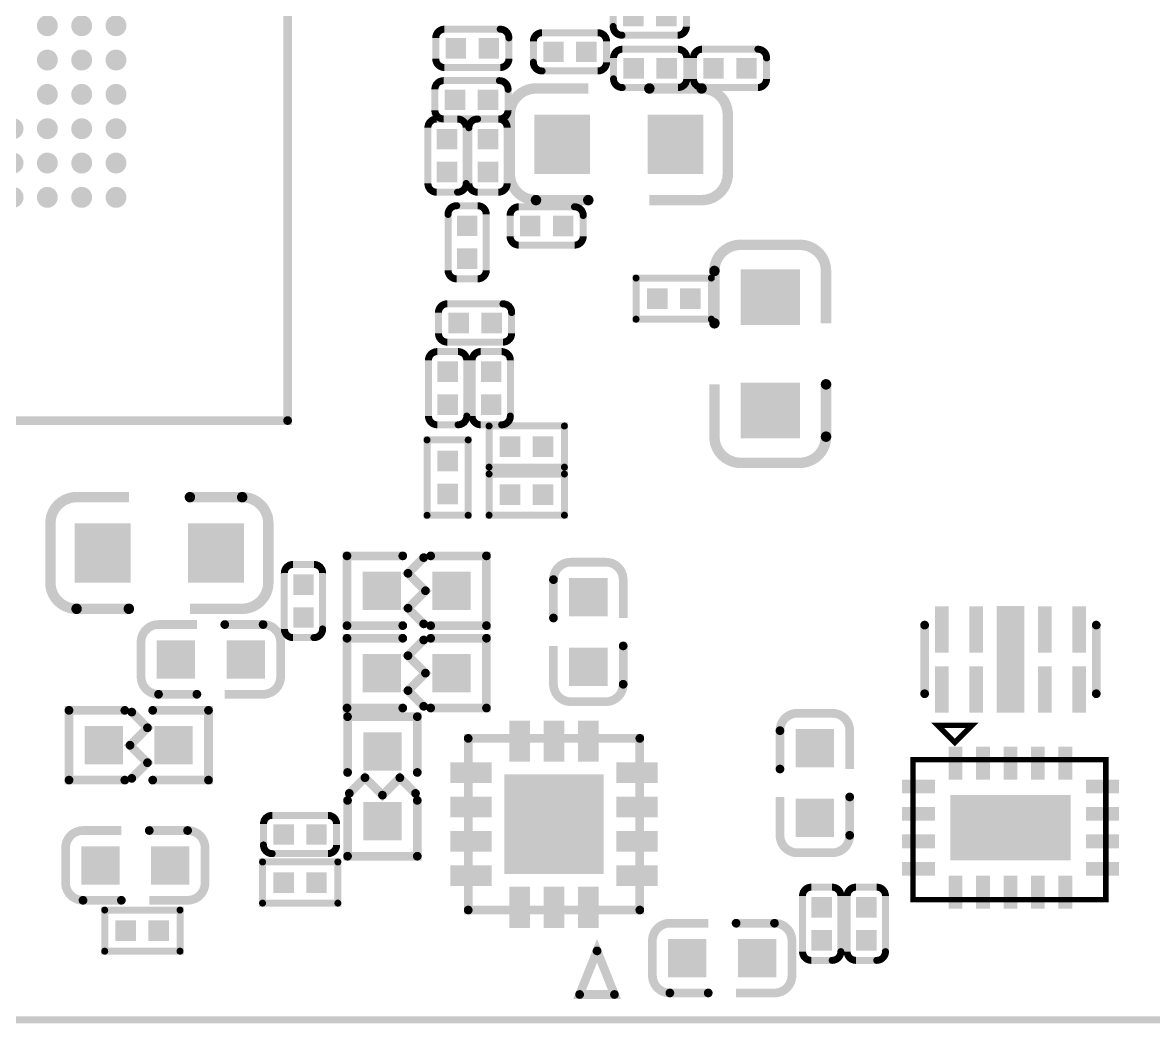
# Model space of a CAD drawing. Extents: x -0.1 to 65.1, y -0.1 to 30.1.
# Drawn here: x 16.31 to 32.78, y -0.05 to 14.52 of the extents above; entities that cross this region are included whole.
import ezdxf

# ---------------------------------------------------------------- set-up
doc = ezdxf.new("R2010")
doc.units = 0
doc.header["$MEASUREMENT"] = 0
doc.layers.get('0').update_dxf_attribs({"linetype": 'CONTINUOUS'})
for name, color, linetype in [('BOARD_OUTLINE_00', 183, 'CONTINUOUS'), ('DRIL_NPLTE_THRU_01', 3, 'CONTINUOUS'), ('DRIL_NPLTE_THRU_02', 171, 'CONTINUOUS'), ('DRIL_NPLTE_THRU_03', 34, 'CONTINUOUS'), ('DRIL_NPLTE_THRU_04', 222, 'CONTINUOUS'), ('DRIL_NPLTE_THRU_05', 171, 'CONTINUOUS'), ('DRIL_NPLTE_THRU_06', 186, 'CONTINUOUS'), ('DRIL_NPLTE_THRU_07', 171, 'CONTINUOUS'), ('DRIL_NPLTE_THRU_08', 2, 'CONTINUOUS'), ('DRIL_PLTE_THRU_01', 3, 'CONTINUOUS'), ('DRIL_PLTE_THRU_02', 171, 'CONTINUOUS'), ('DRIL_PLTE_THRU_03', 34, 'CONTINUOUS'), ('DRIL_PLTE_THRU_04', 222, 'CONTINUOUS'), ('DRIL_PLTE_THRU_05', 171, 'CONTINUOUS'), ('DRIL_PLTE_THRU_06', 186, 'CONTINUOUS'), ('DRIL_PLTE_THRU_07', 171, 'CONTINUOUS'), ('DRIL_PLTE_THRU_08', 2, 'CONTINUOUS'), ('PADS_BOT', 56, 'CONTINUOUS'), ('PADS_INNER', 96, 'CONTINUOUS'), ('PADS_TOP', 96, 'CONTINUOUS'), ('PART_BOT_2DLINE_00', 183, 'CONTINUOUS'), ('PART_BOT_2DLINE_01', 7, 'CONTINUOUS'), ('PART_BOT_2DLINE_117', 6, 'CONTINUOUS'), ('PART_BOT_2DLINE_126', 7, 'CONTINUOUS')]:
    doc.layers.add(name, color=color, linetype=linetype)

# ---------------------------------------------------------------- blocks, each defined once
blk = doc.blocks.new('BOARD_1')
at = {"layer": 'BOARD_OUTLINE_00', "const_width": 0.102}
blk.add_lwpolyline([(0, 0), (0, 24.854, -0.414214), (2.457, 27.311), (62.522, 27.311, -0.414214), (65.002, 24.832), (65.002, -0.229, -0.414214), (62.536, -2.694), (2.527, -2.694, -0.414214), (-0.013, -0.153), (-0.013, 0)], format="xyb", close=True, dxfattribs=at)
blk = doc.blocks.new('SMOOTH_0$127')
at = {"const_width": 0.0635}
blk.add_lwpolyline([(-0.03175, 0, 1), (0.03175, 0, 1)], format="xyb", close=True, dxfattribs=at)
blk = doc.blocks.new('PART_BODY_BOT_66')
at = {"layer": 'PART_BOT_2DLINE_00', "const_width": 0.127}
for points in [[(-0.2032, 0.508), (-0.762, 0.508, 0.4142136), (-1.016, 0.254), (-1.016, -0.254, 0.4142136), (-0.762, -0.508), (-0.2032, -0.508)], [(0.2032, -0.508), (0.762, -0.508, 0.4142136), (1.016, -0.254), (1.016, 0.254, 0.4142136), (0.762, 0.508), (0.2032, 0.508)]]:
    blk.add_lwpolyline(points, format="xyb", dxfattribs=at)
at = {"layer": 'PART_BOT_2DLINE_00'}
for p in [(-0.762, 0.508), (-0.2032, 0.508), (0.2032, -0.508), (0.762, -0.508)]:
    blk.add_blockref('SMOOTH_0$127', p, dxfattribs=at)
blk = doc.blocks.new('DRIL_HOLE_0')
blk.add_lwpolyline([(0, 0, 1), (0, 0, 1)], format="xyb", close=True)
blk = doc.blocks.new('PAD_0')
blk.add_lwpolyline([(0, 0, 1), (0, 0, 1)], format="xyb", close=True)
blk = doc.blocks.new('PAD_8')
at = {"const_width": 0.5588}
blk.add_lwpolyline([(-0.2794, 0), (0.2794, 0)], dxfattribs=at)
blk = doc.blocks.new('STK_BOT_12')
at = {"layer": 'DRIL_PLTE_THRU_01'}
blk.add_blockref('DRIL_HOLE_0', (0, 0), dxfattribs=at)
at = {"layer": 'DRIL_PLTE_THRU_02'}
blk.add_blockref('DRIL_HOLE_0', (0, 0), dxfattribs=at)
at = {"layer": 'DRIL_PLTE_THRU_03'}
blk.add_blockref('DRIL_HOLE_0', (0, 0), dxfattribs=at)
at = {"layer": 'DRIL_PLTE_THRU_04'}
blk.add_blockref('DRIL_HOLE_0', (0, 0), dxfattribs=at)
at = {"layer": 'DRIL_PLTE_THRU_05'}
blk.add_blockref('DRIL_HOLE_0', (0, 0), dxfattribs=at)
at = {"layer": 'DRIL_PLTE_THRU_06'}
blk.add_blockref('DRIL_HOLE_0', (0, 0), dxfattribs=at)
at = {"layer": 'DRIL_PLTE_THRU_07'}
blk.add_blockref('DRIL_HOLE_0', (0, 0), dxfattribs=at)
at = {"layer": 'DRIL_PLTE_THRU_08'}
blk.add_blockref('DRIL_HOLE_0', (0, 0), dxfattribs=at)
at = {"layer": 'PADS_BOT'}
blk.add_blockref('PAD_8', (0, 0), dxfattribs=at)
at = {"layer": 'PADS_INNER'}
blk.add_blockref('PAD_0', (0, 0), dxfattribs=at)
at = {"layer": 'PADS_TOP'}
blk.add_blockref('PAD_0', (0, 0), dxfattribs=at)
blk = doc.blocks.new('SYM_BOT_12')
for name, p in [('PART_BODY_BOT_66', (0, 0)), ('STK_BOT_12', (-0.508, 0)), ('STK_BOT_12', (0.508, 0))]:
    blk.add_blockref(name, p)
blk = doc.blocks.new('PART_BOT_54')
blk.add_blockref('SYM_BOT_12', (0, 0))
blk = doc.blocks.new('SMOOTH_0$1524')
at = {"const_width": 0.0762}
blk.add_lwpolyline([(-0.0381, 0, 1), (0.0381, 0, 1)], format="xyb", close=True, dxfattribs=at)
blk = doc.blocks.new('PART_BODY_BOT_78')
at = {"layer": 'PART_BOT_2DLINE_00', "const_width": 0.152}
for points in [[(-0.445, 0.813), (-1.207, 0.813, 0.414214), (-1.588, 0.432), (-1.588, -0.432, 0.414214), (-1.207, -0.813), (-0.445, -0.813)], [(0.444, -0.813), (1.206, -0.813, 0.414214), (1.587, -0.432), (1.587, 0.432, 0.414214), (1.206, 0.813), (0.444, 0.813)]]:
    blk.add_lwpolyline(points, format="xyb", dxfattribs=at)
at = {"layer": 'PART_BOT_2DLINE_00'}
for p in [(-1.207, 0.813), (-0.445, 0.813), (0.444, -0.813), (1.206, -0.813)]:
    blk.add_blockref('SMOOTH_0$1524', p, dxfattribs=at)
blk = doc.blocks.new('PAD_12')
at = {"const_width": 0.8128}
blk.add_lwpolyline([(-0.4318, 0), (0.4318, 0)], dxfattribs=at)
blk = doc.blocks.new('STK_BOT_20')
at = {"layer": 'DRIL_PLTE_THRU_01'}
blk.add_blockref('DRIL_HOLE_0', (0, 0), dxfattribs=at)
at = {"layer": 'DRIL_PLTE_THRU_02'}
blk.add_blockref('DRIL_HOLE_0', (0, 0), dxfattribs=at)
at = {"layer": 'DRIL_PLTE_THRU_03'}
blk.add_blockref('DRIL_HOLE_0', (0, 0), dxfattribs=at)
at = {"layer": 'DRIL_PLTE_THRU_04'}
blk.add_blockref('DRIL_HOLE_0', (0, 0), dxfattribs=at)
at = {"layer": 'DRIL_PLTE_THRU_05'}
blk.add_blockref('DRIL_HOLE_0', (0, 0), dxfattribs=at)
at = {"layer": 'DRIL_PLTE_THRU_06'}
blk.add_blockref('DRIL_HOLE_0', (0, 0), dxfattribs=at)
at = {"layer": 'DRIL_PLTE_THRU_07'}
blk.add_blockref('DRIL_HOLE_0', (0, 0), dxfattribs=at)
at = {"layer": 'DRIL_PLTE_THRU_08'}
blk.add_blockref('DRIL_HOLE_0', (0, 0), dxfattribs=at)
at = {"layer": 'PADS_BOT', "rotation": 90}
blk.add_blockref('PAD_12', (0, 0), dxfattribs=at)
at = {"layer": 'PADS_INNER'}
blk.add_blockref('PAD_0', (0, 0), dxfattribs=at)
at = {"layer": 'PADS_TOP'}
blk.add_blockref('PAD_0', (0, 0), dxfattribs=at)
blk = doc.blocks.new('SYM_BOT_24')
for name, p in [('PART_BODY_BOT_78', (0, 0)), ('STK_BOT_20', (-0.825, 0)), ('STK_BOT_20', (0.825, 0))]:
    blk.add_blockref(name, p)
blk = doc.blocks.new('PART_BOT_55')
blk.add_blockref('SYM_BOT_24', (0, 0))
blk = doc.blocks.new('SMOOTH_0$1016')
at = {"const_width": 0.0508}
blk.add_lwpolyline([(-0.0254, 0, 1), (0.0254, 0, 1)], format="xyb", close=True, dxfattribs=at)
blk = doc.blocks.new('PART_BODY_BOT_64')
at = {"layer": 'PART_BOT_2DLINE_00', "const_width": 0.102}
blk.add_lwpolyline([(-0.533, 0.152, -0.414214), (-0.406, 0.279), (0.406, 0.279, -0.414214), (0.533, 0.152), (0.533, -0.152, -0.414214), (0.406, -0.279), (-0.406, -0.279, -0.414214), (-0.533, -0.152)], format="xyb", close=True, dxfattribs=at)
at = {"layer": 'PART_BOT_2DLINE_00'}
for p in [(-0.406, 0.279), (-0.533, 0.152)]:
    blk.add_blockref('SMOOTH_0$1016', p, dxfattribs=at)
blk = doc.blocks.new('PAD_3')
at = {"const_width": 0.29972}
blk.add_lwpolyline([(-0.14986, 0), (0.14986, 0)], dxfattribs=at)
blk = doc.blocks.new('STK_BOT_11')
at = {"layer": 'DRIL_NPLTE_THRU_01'}
blk.add_blockref('DRIL_HOLE_0', (0, 0), dxfattribs=at)
at = {"layer": 'DRIL_NPLTE_THRU_02'}
blk.add_blockref('DRIL_HOLE_0', (0, 0), dxfattribs=at)
at = {"layer": 'DRIL_NPLTE_THRU_03'}
blk.add_blockref('DRIL_HOLE_0', (0, 0), dxfattribs=at)
at = {"layer": 'DRIL_NPLTE_THRU_04'}
blk.add_blockref('DRIL_HOLE_0', (0, 0), dxfattribs=at)
at = {"layer": 'DRIL_NPLTE_THRU_05'}
blk.add_blockref('DRIL_HOLE_0', (0, 0), dxfattribs=at)
at = {"layer": 'DRIL_NPLTE_THRU_06'}
blk.add_blockref('DRIL_HOLE_0', (0, 0), dxfattribs=at)
at = {"layer": 'DRIL_NPLTE_THRU_07'}
blk.add_blockref('DRIL_HOLE_0', (0, 0), dxfattribs=at)
at = {"layer": 'DRIL_NPLTE_THRU_08'}
blk.add_blockref('DRIL_HOLE_0', (0, 0), dxfattribs=at)
at = {"layer": 'PADS_BOT'}
blk.add_blockref('PAD_3', (0, 0), dxfattribs=at)
at = {"layer": 'PADS_INNER'}
blk.add_blockref('PAD_0', (0, 0), dxfattribs=at)
at = {"layer": 'PADS_TOP'}
blk.add_blockref('PAD_0', (0, 0), dxfattribs=at)
blk = doc.blocks.new('SYM_BOT_10')
for name, p in [('PART_BODY_BOT_64', (0, 0)), ('STK_BOT_11', (-0.24003, 0)), ('STK_BOT_11', (0.24003, 0))]:
    blk.add_blockref(name, p)
blk = doc.blocks.new('PART_BOT_94')
blk.add_blockref('SYM_BOT_10', (0, 0))
blk = doc.blocks.new('PART_BODY_BOT_86')
at = {"layer": 'PART_BOT_2DLINE_00', "const_width": 0.127}
for points in [[(-1.25, -0.5), (-1.25, 0.5)], [(1.25, -0.5), (1.25, 0.5)]]:
    blk.add_lwpolyline(points, dxfattribs=at)
at = {"layer": 'PART_BOT_2DLINE_00'}
for p in [(-1.25, 0.5), (1.25, 0.5), (-1.25, -0.5), (1.25, -0.5)]:
    blk.add_blockref('SMOOTH_0$127', p, dxfattribs=at)
blk = doc.blocks.new('PAD_20')
at = {"const_width": 0.199999}
blk.add_lwpolyline([(-0.337502, 0), (0.337502, 0)], dxfattribs=at)
blk = doc.blocks.new('STK_BOT_25')
at = {"layer": 'DRIL_PLTE_THRU_01'}
blk.add_blockref('DRIL_HOLE_0', (0, 0), dxfattribs=at)
at = {"layer": 'DRIL_PLTE_THRU_02'}
blk.add_blockref('DRIL_HOLE_0', (0, 0), dxfattribs=at)
at = {"layer": 'DRIL_PLTE_THRU_03'}
blk.add_blockref('DRIL_HOLE_0', (0, 0), dxfattribs=at)
at = {"layer": 'DRIL_PLTE_THRU_04'}
blk.add_blockref('DRIL_HOLE_0', (0, 0), dxfattribs=at)
at = {"layer": 'DRIL_PLTE_THRU_05'}
blk.add_blockref('DRIL_HOLE_0', (0, 0), dxfattribs=at)
at = {"layer": 'DRIL_PLTE_THRU_06'}
blk.add_blockref('DRIL_HOLE_0', (0, 0), dxfattribs=at)
at = {"layer": 'DRIL_PLTE_THRU_07'}
blk.add_blockref('DRIL_HOLE_0', (0, 0), dxfattribs=at)
at = {"layer": 'DRIL_PLTE_THRU_08'}
blk.add_blockref('DRIL_HOLE_0', (0, 0), dxfattribs=at)
at = {"layer": 'PADS_BOT', "rotation": 90}
blk.add_blockref('PAD_20', (0, 0), dxfattribs=at)
at = {"layer": 'PADS_INNER'}
blk.add_blockref('PAD_0', (0, 0), dxfattribs=at)
at = {"layer": 'PADS_TOP'}
blk.add_blockref('PAD_0', (0, 0), dxfattribs=at)
blk = doc.blocks.new('PAD_21')
at = {"const_width": 0.399999}
blk.add_lwpolyline([(-0.387502, 0), (0.387502, 0)], dxfattribs=at)
blk = doc.blocks.new('STK_BOT_26')
at = {"layer": 'DRIL_PLTE_THRU_01'}
blk.add_blockref('DRIL_HOLE_0', (0, 0), dxfattribs=at)
at = {"layer": 'DRIL_PLTE_THRU_02'}
blk.add_blockref('DRIL_HOLE_0', (0, 0), dxfattribs=at)
at = {"layer": 'DRIL_PLTE_THRU_03'}
blk.add_blockref('DRIL_HOLE_0', (0, 0), dxfattribs=at)
at = {"layer": 'DRIL_PLTE_THRU_04'}
blk.add_blockref('DRIL_HOLE_0', (0, 0), dxfattribs=at)
at = {"layer": 'DRIL_PLTE_THRU_05'}
blk.add_blockref('DRIL_HOLE_0', (0, 0), dxfattribs=at)
at = {"layer": 'DRIL_PLTE_THRU_06'}
blk.add_blockref('DRIL_HOLE_0', (0, 0), dxfattribs=at)
at = {"layer": 'DRIL_PLTE_THRU_07'}
blk.add_blockref('DRIL_HOLE_0', (0, 0), dxfattribs=at)
at = {"layer": 'DRIL_PLTE_THRU_08'}
blk.add_blockref('DRIL_HOLE_0', (0, 0), dxfattribs=at)
at = {"layer": 'PADS_BOT', "rotation": 90}
blk.add_blockref('PAD_21', (0, 0), dxfattribs=at)
at = {"layer": 'PADS_INNER'}
blk.add_blockref('PAD_0', (0, 0), dxfattribs=at)
at = {"layer": 'PADS_TOP'}
blk.add_blockref('PAD_0', (0, 0), dxfattribs=at)
blk = doc.blocks.new('SYM_BOT_32')
for name, p in [('STK_BOT_25', (-1, 0.437)), ('STK_BOT_25', (-0.5, 0.437)), ('STK_BOT_26', (0, 0.388)), ('STK_BOT_25', (0.5, 0.437)), ('STK_BOT_25', (1, 0.437)), ('PART_BODY_BOT_86', (0, 0)), ('STK_BOT_26', (0, -0.388)), ('STK_BOT_25', (-1, -0.437)), ('STK_BOT_25', (-0.5, -0.437)), ('STK_BOT_25', (0.5, -0.437)), ('STK_BOT_25', (1, -0.437))]:
    blk.add_blockref(name, p)
blk = doc.blocks.new('PART_BOT_95')
blk.add_blockref('SYM_BOT_32', (0, 0))
blk = doc.blocks.new('PART_BODY_BOT_72')
at = {"layer": 'PART_BOT_2DLINE_01', "const_width": 0.1016}
blk.add_lwpolyline([(-0.5461, -0.29972), (0.55118, -0.29972), (0.55118, 0.29972), (-0.5461, 0.29972)], close=True, dxfattribs=at)
at = {"layer": 'PART_BOT_2DLINE_01'}
for p in [(-0.5461, 0.29972), (0.55118, 0.29972), (-0.5461, -0.29972), (0.55118, -0.29972)]:
    blk.add_blockref('SMOOTH_0$1016', p, dxfattribs=at)
blk = doc.blocks.new('SYM_BOT_18')
for name, p in [('PART_BODY_BOT_72', (0, 0)), ('STK_BOT_11', (-0.24003, 0)), ('STK_BOT_11', (0.24003, 0))]:
    blk.add_blockref(name, p)
blk = doc.blocks.new('PART_BOT_102')
blk.add_blockref('SYM_BOT_18', (0, 0))
blk = doc.blocks.new('PART_BOT_110')
blk.add_blockref('SYM_BOT_18', (0, 0))
blk = doc.blocks.new('PART_BOT_111')
blk.add_blockref('SYM_BOT_18', (0, 0))
blk = doc.blocks.new('PART_BOT_112')
blk.add_blockref('SYM_BOT_24', (0, 0))
blk = doc.blocks.new('PART_BOT_117')
blk.add_blockref('SYM_BOT_18', (0, 0))
blk = doc.blocks.new('PART_BODY_BOT_93')
at = {"layer": 'PART_BOT_2DLINE_00', "const_width": 0.127}
blk.add_lwpolyline([(-5.749986, -6.500048), (-5.749986, 6.000054), (-5.24986, 6.50018), (5.750118, 6.50018), (5.750118, -6.500048), (-5.749986, -6.500048)], dxfattribs=at)
at = {"layer": 'PART_BOT_2DLINE_00'}
for p in [(-5.24986, 6.50018), (5.750118, 6.50018), (-5.749986, 6.000054), (-5.749986, -6.500048), (-5.749986, -6.500048), (5.750118, -6.500048)]:
    blk.add_blockref('SMOOTH_0$127', p, dxfattribs=at)
blk = doc.blocks.new('PAD_22')
at = {"const_width": 0.1524}
blk.add_lwpolyline([(0, -0.0762, 1), (0, 0.0762, 1)], format="xyb", close=True, dxfattribs=at)
blk = doc.blocks.new('STK_BOT_34')
at = {"layer": 'DRIL_NPLTE_THRU_01'}
blk.add_blockref('DRIL_HOLE_0', (0, 0), dxfattribs=at)
at = {"layer": 'DRIL_NPLTE_THRU_02'}
blk.add_blockref('DRIL_HOLE_0', (0, 0), dxfattribs=at)
at = {"layer": 'DRIL_NPLTE_THRU_03'}
blk.add_blockref('DRIL_HOLE_0', (0, 0), dxfattribs=at)
at = {"layer": 'DRIL_NPLTE_THRU_04'}
blk.add_blockref('DRIL_HOLE_0', (0, 0), dxfattribs=at)
at = {"layer": 'DRIL_NPLTE_THRU_05'}
blk.add_blockref('DRIL_HOLE_0', (0, 0), dxfattribs=at)
at = {"layer": 'DRIL_NPLTE_THRU_06'}
blk.add_blockref('DRIL_HOLE_0', (0, 0), dxfattribs=at)
at = {"layer": 'DRIL_NPLTE_THRU_07'}
blk.add_blockref('DRIL_HOLE_0', (0, 0), dxfattribs=at)
at = {"layer": 'DRIL_NPLTE_THRU_08'}
blk.add_blockref('DRIL_HOLE_0', (0, 0), dxfattribs=at)
at = {"layer": 'PADS_BOT'}
blk.add_blockref('PAD_22', (0, 0), dxfattribs=at)
at = {"layer": 'PADS_INNER'}
blk.add_blockref('PAD_0', (0, 0), dxfattribs=at)
at = {"layer": 'PADS_TOP'}
blk.add_blockref('PAD_0', (0, 0), dxfattribs=at)
blk = doc.blocks.new('PAD_23')
at = {"const_width": 0.115}
blk.add_lwpolyline([(-0.085, -0.0575), (0.085, -0.0575, 1), (0.085, 0.0575), (-0.085, 0.0575, 1)], format="xyb", close=True, dxfattribs=at)
blk = doc.blocks.new('STK_BOT_35')
at = {"layer": 'DRIL_NPLTE_THRU_01'}
blk.add_blockref('DRIL_HOLE_0', (0, 0), dxfattribs=at)
at = {"layer": 'DRIL_NPLTE_THRU_02'}
blk.add_blockref('DRIL_HOLE_0', (0, 0), dxfattribs=at)
at = {"layer": 'DRIL_NPLTE_THRU_03'}
blk.add_blockref('DRIL_HOLE_0', (0, 0), dxfattribs=at)
at = {"layer": 'DRIL_NPLTE_THRU_04'}
blk.add_blockref('DRIL_HOLE_0', (0, 0), dxfattribs=at)
at = {"layer": 'DRIL_NPLTE_THRU_05'}
blk.add_blockref('DRIL_HOLE_0', (0, 0), dxfattribs=at)
at = {"layer": 'DRIL_NPLTE_THRU_06'}
blk.add_blockref('DRIL_HOLE_0', (0, 0), dxfattribs=at)
at = {"layer": 'DRIL_NPLTE_THRU_07'}
blk.add_blockref('DRIL_HOLE_0', (0, 0), dxfattribs=at)
at = {"layer": 'DRIL_NPLTE_THRU_08'}
blk.add_blockref('DRIL_HOLE_0', (0, 0), dxfattribs=at)
at = {"layer": 'PADS_BOT', "rotation": 90}
blk.add_blockref('PAD_23', (0, 0), dxfattribs=at)
at = {"layer": 'PADS_INNER'}
blk.add_blockref('PAD_0', (0, 0), dxfattribs=at)
at = {"layer": 'PADS_TOP'}
blk.add_blockref('PAD_0', (0, 0), dxfattribs=at)
blk = doc.blocks.new('SYM_BOT_39')
for name, p in [('PART_BODY_BOT_93', (0, 0)), ('STK_BOT_34', (-3.249864, 3.249996)), ('STK_BOT_34', (-2.75, 3.25)), ('STK_BOT_35', (-2.249866, 3.249996)), ('STK_BOT_35', (-1.749994, 3.249996)), ('STK_BOT_35', (-1.249868, 3.249996)), ('STK_BOT_35', (-0.75, 3.25)), ('STK_BOT_34', (-0.24987, 3.249996)), ('STK_BOT_34', (0.250002, 3.249996)), ('STK_BOT_34', (0.750128, 3.249996)), ('STK_BOT_34', (1.25, 3.249996)), ('STK_BOT_34', (1.750126, 3.249996)), ('STK_BOT_34', (2.249998, 3.249996)), ('STK_BOT_34', (2.750124, 3.249996)), ('STK_BOT_34', (3.249996, 3.249996)), ('STK_BOT_34', (-3.25, 2.75)), ('STK_BOT_34', (-2.749992, 2.750124)), ('STK_BOT_34', (-2.249866, 2.750124)), ('STK_BOT_34', (-1.749994, 2.750124)), ('STK_BOT_34', (-1.249868, 2.750124)), ('STK_BOT_34', (-0.749996, 2.750124)), ('STK_BOT_34', (-0.24987, 2.750124)), ('STK_BOT_34', (0.250002, 2.750124)), ('STK_BOT_34', (0.750128, 2.750124)), ('STK_BOT_34', (1.25, 2.750124)), ('STK_BOT_34', (1.750126, 2.750124)), ('STK_BOT_34', (2.249998, 2.750124)), ('STK_BOT_34', (2.750124, 2.750124)), ('STK_BOT_34', (3.249996, 2.750124)), ('STK_BOT_34', (-3.249864, 2.249998)), ('STK_BOT_34', (-2.749992, 2.249998)), ('STK_BOT_34', (-2.25, 2.25)), ('STK_BOT_34', (-1.749994, 2.249998)), ('STK_BOT_34', (-1.25, 2.25)), ('STK_BOT_34', (-0.749996, 2.249998)), ('STK_BOT_34', (-0.24987, 2.249998)), ('STK_BOT_34', (0.250002, 2.249998)), ('STK_BOT_34', (0.750128, 2.249998)), ('STK_BOT_34', (1.25, 2.249998)), ('STK_BOT_34', (1.750126, 2.249998)), ('STK_BOT_34', (2.249998, 2.249998)), ('STK_BOT_34', (2.750124, 2.249998)), ('STK_BOT_34', (3.249996, 2.249998)), ('STK_BOT_34', (-3.249864, 1.750126)), ('STK_BOT_34', (-2.749992, 1.750126)), ('STK_BOT_34', (-2.249866, 1.750126)), ('STK_BOT_34', (-1.749994, 1.750126)), ('STK_BOT_34', (2.249998, 1.750126)), ('STK_BOT_34', (2.750124, 1.750126)), ('STK_BOT_34', (3.249996, 1.750126)), ('STK_BOT_34', (-3.249864, 1.25)), ('STK_BOT_34', (-2.749992, 1.25)), ('STK_BOT_34', (-2.249866, 1.25)), ('STK_BOT_34', (-1.249868, 1.25)), ('STK_BOT_34', (-0.749996, 1.25)), ('STK_BOT_34', (-0.24987, 1.25)), ('STK_BOT_34', (0.250002, 1.25)), ('STK_BOT_34', (0.750128, 1.25)), ('STK_BOT_34', (1.25, 1.25)), ('STK_BOT_34', (2.249998, 1.25)), ('STK_BOT_34', (2.750124, 1.25)), ('STK_BOT_34', (3.249996, 1.25)), ('STK_BOT_34', (-3.249864, 0.750128)), ('STK_BOT_34', (-2.749992, 0.750128)), ('STK_BOT_34', (-2.249866, 0.750128)), ('STK_BOT_34', (-1.249868, 0.750128)), ('STK_BOT_34', (1.25, 0.750128)), ('STK_BOT_34', (2.249998, 0.750128)), ('STK_BOT_34', (2.750124, 0.750128)), ('STK_BOT_34', (3.249996, 0.750128)), ('STK_BOT_34', (-3.249864, 0.250002)), ('STK_BOT_34', (-2.749992, 0.250002)), ('STK_BOT_34', (-2.249866, 0.250002)), ('STK_BOT_34', (-1.249868, 0.250002)), ('STK_BOT_34', (1.25, 0.250002)), ('STK_BOT_34', (2.249998, 0.250002)), ('STK_BOT_34', (2.750124, 0.250002)), ('STK_BOT_34', (3.249996, 0.250002)), ('STK_BOT_34', (-3.249864, -0.24987)), ('STK_BOT_34', (-2.749992, -0.24987)), ('STK_BOT_34', (-2.249866, -0.24987)), ('STK_BOT_34', (-1.249868, -0.24987)), ('STK_BOT_34', (1.25, -0.24987)), ('STK_BOT_34', (2.249998, -0.24987)), ('STK_BOT_34', (2.750124, -0.24987)), ('STK_BOT_34', (3.249996, -0.24987)), ('STK_BOT_34', (-3.249864, -0.749996)), ('STK_BOT_34', (-2.749992, -0.749996)), ('STK_BOT_34', (-2.249866, -0.749996)), ('STK_BOT_34', (-1.249868, -0.749996)), ('STK_BOT_34', (1.25, -0.749996)), ('STK_BOT_34', (2.249998, -0.749996)), ('STK_BOT_34', (2.750124, -0.749996)), ('STK_BOT_34', (3.249996, -0.749996)), ('STK_BOT_34', (-3.249864, -1.249868)), ('STK_BOT_34', (-2.749992, -1.249868)), ('STK_BOT_34', (-2.249866, -1.249868)), ('STK_BOT_34', (-1.249868, -1.249868)), ('STK_BOT_34', (-0.749996, -1.249868)), ('STK_BOT_34', (-0.24987, -1.249868)), ('STK_BOT_34', (0.250002, -1.249868)), ('STK_BOT_34', (0.750128, -1.249868)), ('STK_BOT_34', (1.25, -1.249868)), ('STK_BOT_34', (2.249998, -1.249868)), ('STK_BOT_34', (2.750124, -1.249868)), ('STK_BOT_34', (3.249996, -1.249868)), ('STK_BOT_34', (-3.249864, -1.749994)), ('STK_BOT_34', (-2.749992, -1.749994)), ('STK_BOT_34', (-2.249866, -1.749994)), ('STK_BOT_34', (2.249998, -1.749994)), ('STK_BOT_34', (2.750124, -1.749994)), ('STK_BOT_34', (3.249996, -1.749994)), ('STK_BOT_34', (-3.249864, -2.249866)), ('STK_BOT_34', (-2.749992, -2.249866)), ('STK_BOT_34', (-2.249866, -2.249866)), ('STK_BOT_34', (-1.749994, -2.249866)), ('STK_BOT_34', (-1.249868, -2.249866)), ('STK_BOT_34', (-0.749996, -2.249866)), ('STK_BOT_34', (-0.24987, -2.249866)), ('STK_BOT_34', (0.250002, -2.249866)), ('STK_BOT_34', (0.750128, -2.249866)), ('STK_BOT_34', (1.25, -2.249866)), ('STK_BOT_34', (1.750126, -2.249866)), ('STK_BOT_34', (2.249998, -2.249866)), ('STK_BOT_34', (2.750124, -2.249866)), ('STK_BOT_34', (3.249996, -2.249866)), ('STK_BOT_34', (-3.25, -2.75)), ('STK_BOT_34', (-2.749992, -2.749992)), ('STK_BOT_34', (-2.249866, -2.749992)), ('STK_BOT_34', (-1.749994, -2.749992)), ('STK_BOT_34', (-1.249868, -2.749992)), ('STK_BOT_34', (-0.749996, -2.749992)), ('STK_BOT_34', (-0.24987, -2.749992)), ('STK_BOT_34', (0.250002, -2.749992)), ('STK_BOT_34', (0.750128, -2.749992)), ('STK_BOT_34', (1.25, -2.749992)), ('STK_BOT_34', (1.750126, -2.749992)), ('STK_BOT_34', (2.249998, -2.749992)), ('STK_BOT_34', (2.750124, -2.749992)), ('STK_BOT_34', (3.249996, -2.749992)), ('STK_BOT_34', (-3.249864, -3.249864)), ('STK_BOT_34', (-2.749992, -3.249864)), ('STK_BOT_34', (-2.249866, -3.249864)), ('STK_BOT_34', (-1.749994, -3.249864)), ('STK_BOT_34', (-1.249868, -3.249864)), ('STK_BOT_34', (-0.749996, -3.249864)), ('STK_BOT_34', (-0.24987, -3.249864)), ('STK_BOT_34', (0.250002, -3.249864)), ('STK_BOT_34', (0.750128, -3.249864)), ('STK_BOT_34', (1.25, -3.249864)), ('STK_BOT_34', (1.750126, -3.249864)), ('STK_BOT_34', (2.249998, -3.249864)), ('STK_BOT_34', (2.750124, -3.249864)), ('STK_BOT_34', (3.249996, -3.249864))]:
    blk.add_blockref(name, p)
blk = doc.blocks.new('PART_BOT_123')
blk.add_blockref('SYM_BOT_39', (0, 0))
blk = doc.blocks.new('PART_BOT_129')
blk.add_blockref('SYM_BOT_10', (0, 0))
blk = doc.blocks.new('PART_BOT_130')
blk.add_blockref('SYM_BOT_12', (0, 0))
blk = doc.blocks.new('PART_BOT_131')
blk.add_blockref('SYM_BOT_10', (0, 0))
blk = doc.blocks.new('PART_BOT_132')
blk.add_blockref('SYM_BOT_10', (0, 0))
blk = doc.blocks.new('PART_BOT_147')
blk.add_blockref('SYM_BOT_24', (0, 0))
blk = doc.blocks.new('PART_BOT_159')
blk.add_blockref('SYM_BOT_10', (0, 0))
blk = doc.blocks.new('PART_BOT_160')
blk.add_blockref('SYM_BOT_10', (0, 0))
blk = doc.blocks.new('PART_BOT_161')
blk.add_blockref('SYM_BOT_10', (0, 0))
blk = doc.blocks.new('PART_BOT_162')
blk.add_blockref('SYM_BOT_10', (0, 0))
blk = doc.blocks.new('PART_BOT_163')
blk.add_blockref('SYM_BOT_10', (0, 0))
blk = doc.blocks.new('PART_BOT_164')
blk.add_blockref('SYM_BOT_10', (0, 0))
blk = doc.blocks.new('PART_BOT_165')
blk.add_blockref('SYM_BOT_10', (0, 0))
blk = doc.blocks.new('PART_BOT_173')
blk.add_blockref('SYM_BOT_10', (0, 0))
blk = doc.blocks.new('PART_BOT_189')
blk.add_blockref('SYM_BOT_10', (0, 0))
blk = doc.blocks.new('PART_BOT_191')
blk.add_blockref('SYM_BOT_10', (0, 0))
blk = doc.blocks.new('PART_BOT_204')
blk.add_blockref('SYM_BOT_10', (0, 0))
blk = doc.blocks.new('PART_BOT_205')
blk.add_blockref('SYM_BOT_18', (0, 0))
blk = doc.blocks.new('PART_BOT_249')
blk.add_blockref('SYM_BOT_12', (0, 0))
blk = doc.blocks.new('SMOOTH_0$08')
at = {"const_width": 0.04}
blk.add_lwpolyline([(-0.02, 0, 1), (0.02, 0, 1)], format="xyb", close=True, dxfattribs=at)
blk = doc.blocks.new('PART_BODY_BOT_113')
at = {"layer": 'PART_BOT_2DLINE_01', "const_width": 0.08}
for points in [[(-0.99, 1.42), (1.05, 1.42), (1.05, -1.39), (-0.99, -1.39)], [(-1.49, 1.06), (-1.49, 0.56), (-1.24, 0.81)]]:
    blk.add_lwpolyline(points, close=True, dxfattribs=at)
at = {"layer": 'PART_BOT_2DLINE_01'}
for p in [(-0.99, 1.42), (1.05, 1.42), (-1.49, 1.06), (-1.24, 0.81), (-1.49, 0.56), (-0.99, -1.39), (1.05, -1.39)]:
    blk.add_blockref('SMOOTH_0$08', p, dxfattribs=at)
blk = doc.blocks.new('PAD_27')
at = {"const_width": 0.2}
blk.add_lwpolyline([(-0.24, 0), (0.24, 0)], dxfattribs=at)
blk = doc.blocks.new('STK_BOT_65')
at = {"layer": 'DRIL_PLTE_THRU_01'}
blk.add_blockref('DRIL_HOLE_0', (0, 0), dxfattribs=at)
at = {"layer": 'DRIL_PLTE_THRU_02'}
blk.add_blockref('DRIL_HOLE_0', (0, 0), dxfattribs=at)
at = {"layer": 'DRIL_PLTE_THRU_03'}
blk.add_blockref('DRIL_HOLE_0', (0, 0), dxfattribs=at)
at = {"layer": 'DRIL_PLTE_THRU_04'}
blk.add_blockref('DRIL_HOLE_0', (0, 0), dxfattribs=at)
at = {"layer": 'DRIL_PLTE_THRU_05'}
blk.add_blockref('DRIL_HOLE_0', (0, 0), dxfattribs=at)
at = {"layer": 'DRIL_PLTE_THRU_06'}
blk.add_blockref('DRIL_HOLE_0', (0, 0), dxfattribs=at)
at = {"layer": 'DRIL_PLTE_THRU_07'}
blk.add_blockref('DRIL_HOLE_0', (0, 0), dxfattribs=at)
at = {"layer": 'DRIL_PLTE_THRU_08'}
blk.add_blockref('DRIL_HOLE_0', (0, 0), dxfattribs=at)
at = {"layer": 'PADS_BOT'}
blk.add_blockref('PAD_27', (0, 0), dxfattribs=at)
at = {"layer": 'PADS_INNER'}
blk.add_blockref('PAD_0', (0, 0), dxfattribs=at)
at = {"layer": 'PADS_TOP'}
blk.add_blockref('PAD_0', (0, 0), dxfattribs=at)
blk = doc.blocks.new('STK_BOT_66')
at = {"layer": 'DRIL_PLTE_THRU_01'}
blk.add_blockref('DRIL_HOLE_0', (0, 0), dxfattribs=at)
at = {"layer": 'DRIL_PLTE_THRU_02'}
blk.add_blockref('DRIL_HOLE_0', (0, 0), dxfattribs=at)
at = {"layer": 'DRIL_PLTE_THRU_03'}
blk.add_blockref('DRIL_HOLE_0', (0, 0), dxfattribs=at)
at = {"layer": 'DRIL_PLTE_THRU_04'}
blk.add_blockref('DRIL_HOLE_0', (0, 0), dxfattribs=at)
at = {"layer": 'DRIL_PLTE_THRU_05'}
blk.add_blockref('DRIL_HOLE_0', (0, 0), dxfattribs=at)
at = {"layer": 'DRIL_PLTE_THRU_06'}
blk.add_blockref('DRIL_HOLE_0', (0, 0), dxfattribs=at)
at = {"layer": 'DRIL_PLTE_THRU_07'}
blk.add_blockref('DRIL_HOLE_0', (0, 0), dxfattribs=at)
at = {"layer": 'DRIL_PLTE_THRU_08'}
blk.add_blockref('DRIL_HOLE_0', (0, 0), dxfattribs=at)
at = {"layer": 'PADS_BOT', "rotation": 90}
blk.add_blockref('PAD_27', (0, 0), dxfattribs=at)
at = {"layer": 'PADS_INNER'}
blk.add_blockref('PAD_0', (0, 0), dxfattribs=at)
at = {"layer": 'PADS_TOP'}
blk.add_blockref('PAD_0', (0, 0), dxfattribs=at)
blk = doc.blocks.new('PAD_28')
at = {"const_width": 0.95}
blk.add_lwpolyline([(-0.875, 0), (0.875, 0)], dxfattribs=at)
blk = doc.blocks.new('STK_BOT_67')
at = {"layer": 'DRIL_PLTE_THRU_01'}
blk.add_blockref('DRIL_HOLE_0', (0, 0), dxfattribs=at)
at = {"layer": 'DRIL_PLTE_THRU_02'}
blk.add_blockref('DRIL_HOLE_0', (0, 0), dxfattribs=at)
at = {"layer": 'DRIL_PLTE_THRU_03'}
blk.add_blockref('DRIL_HOLE_0', (0, 0), dxfattribs=at)
at = {"layer": 'DRIL_PLTE_THRU_04'}
blk.add_blockref('DRIL_HOLE_0', (0, 0), dxfattribs=at)
at = {"layer": 'DRIL_PLTE_THRU_05'}
blk.add_blockref('DRIL_HOLE_0', (0, 0), dxfattribs=at)
at = {"layer": 'DRIL_PLTE_THRU_06'}
blk.add_blockref('DRIL_HOLE_0', (0, 0), dxfattribs=at)
at = {"layer": 'DRIL_PLTE_THRU_07'}
blk.add_blockref('DRIL_HOLE_0', (0, 0), dxfattribs=at)
at = {"layer": 'DRIL_PLTE_THRU_08'}
blk.add_blockref('DRIL_HOLE_0', (0, 0), dxfattribs=at)
at = {"layer": 'PADS_BOT', "rotation": 90}
blk.add_blockref('PAD_28', (0, 0), dxfattribs=at)
at = {"layer": 'PADS_INNER'}
blk.add_blockref('PAD_0', (0, 0), dxfattribs=at)
at = {"layer": 'PADS_TOP'}
blk.add_blockref('PAD_0', (0, 0), dxfattribs=at)
blk = doc.blocks.new('SYM_BOT_59')
for name, p in [('STK_BOT_66', (-0.6, 1.34)), ('STK_BOT_66', (-0.2, 1.34)), ('STK_BOT_66', (0.2, 1.34)), ('STK_BOT_66', (0.6, 1.34)), ('PART_BODY_BOT_113', (0, 0)), ('STK_BOT_67', (0, 0)), ('STK_BOT_65', (-0.94, 0.8)), ('STK_BOT_65', (0.94, 0.8)), ('STK_BOT_65', (-0.94, 0.4)), ('STK_BOT_65', (0.94, 0.4)), ('STK_BOT_65', (-0.94, 0)), ('STK_BOT_65', (0.94, 0)), ('STK_BOT_65', (-0.94, -0.4)), ('STK_BOT_65', (0.94, -0.4)), ('STK_BOT_65', (-0.94, -0.8)), ('STK_BOT_65', (0.94, -0.8)), ('STK_BOT_66', (-0.6, -1.34)), ('STK_BOT_66', (-0.2, -1.34)), ('STK_BOT_66', (0.2, -1.34)), ('STK_BOT_66', (0.6, -1.34))]:
    blk.add_blockref(name, p)
blk = doc.blocks.new('PART_BOT_250')
blk.add_blockref('SYM_BOT_59', (0, 0))
blk = doc.blocks.new('PART_BOT_252')
blk.add_blockref('SYM_BOT_10', (0, 0))
blk = doc.blocks.new('PART_BOT_253')
blk.add_blockref('SYM_BOT_10', (0, 0))
blk = doc.blocks.new('PART_BOT_259')
blk.add_blockref('SYM_BOT_12', (0, 0))
blk = doc.blocks.new('PART_BOT_260')
blk.add_blockref('SYM_BOT_12', (0, 0))
blk = doc.blocks.new('PART_BODY_BOT_128')
at = {"layer": 'PART_BOT_2DLINE_01', "const_width": 0.127}
blk.add_lwpolyline([(-1.25, 1.25), (1.25, 1.25), (1.25, -1.25), (-1.25, -1.25)], close=True, dxfattribs=at)
at = {"layer": 'PART_BOT_2DLINE_117', "const_width": 0.127}
for points in [[(-1.25, 1.25), (1.25, 1.25), (1.25, -1.25), (-1.25, -1.25)], [(-2.48, 0.881), (-1.845, 0.627), (-2.48, 0.373)]]:
    blk.add_lwpolyline(points, close=True, dxfattribs=at)
at = {"layer": 'PART_BOT_2DLINE_126', "const_width": 0.127}
blk.add_lwpolyline([(-2.48, 0.881), (-1.845, 0.627), (-2.48, 0.373)], close=True, dxfattribs=at)
at = {"layer": 'PART_BOT_2DLINE_01'}
for p in [(-1.25, 1.25), (1.25, 1.25), (-1.25, -1.25), (1.25, -1.25)]:
    blk.add_blockref('SMOOTH_0$127', p, dxfattribs=at)
at = {"layer": 'PART_BOT_2DLINE_117'}
for p in [(-1.25, 1.25), (1.25, 1.25), (-2.48, 0.881), (-1.845, 0.627), (-2.48, 0.373), (-1.25, -1.25), (1.25, -1.25)]:
    blk.add_blockref('SMOOTH_0$127', p, dxfattribs=at)
at = {"layer": 'PART_BOT_2DLINE_126'}
for p in [(-2.48, 0.881), (-1.845, 0.627), (-2.48, 0.373)]:
    blk.add_blockref('SMOOTH_0$127', p, dxfattribs=at)
blk = doc.blocks.new('PAD_31')
at = {"const_width": 0.3}
blk.add_lwpolyline([(-0.3, 0), (0.3, 0)], dxfattribs=at)
blk = doc.blocks.new('STK_BOT_82')
at = {"layer": 'DRIL_PLTE_THRU_01'}
blk.add_blockref('DRIL_HOLE_0', (0, 0), dxfattribs=at)
at = {"layer": 'DRIL_PLTE_THRU_02'}
blk.add_blockref('DRIL_HOLE_0', (0, 0), dxfattribs=at)
at = {"layer": 'DRIL_PLTE_THRU_03'}
blk.add_blockref('DRIL_HOLE_0', (0, 0), dxfattribs=at)
at = {"layer": 'DRIL_PLTE_THRU_04'}
blk.add_blockref('DRIL_HOLE_0', (0, 0), dxfattribs=at)
at = {"layer": 'DRIL_PLTE_THRU_05'}
blk.add_blockref('DRIL_HOLE_0', (0, 0), dxfattribs=at)
at = {"layer": 'DRIL_PLTE_THRU_06'}
blk.add_blockref('DRIL_HOLE_0', (0, 0), dxfattribs=at)
at = {"layer": 'DRIL_PLTE_THRU_07'}
blk.add_blockref('DRIL_HOLE_0', (0, 0), dxfattribs=at)
at = {"layer": 'DRIL_PLTE_THRU_08'}
blk.add_blockref('DRIL_HOLE_0', (0, 0), dxfattribs=at)
at = {"layer": 'PADS_BOT'}
blk.add_blockref('PAD_31', (0, 0), dxfattribs=at)
at = {"layer": 'PADS_INNER'}
blk.add_blockref('PAD_0', (0, 0), dxfattribs=at)
at = {"layer": 'PADS_TOP'}
blk.add_blockref('PAD_0', (0, 0), dxfattribs=at)
blk = doc.blocks.new('PAD_32')
at = {"const_width": 0.299999}
blk.add_lwpolyline([(-0.299948, 0), (0.299948, 0)], dxfattribs=at)
blk = doc.blocks.new('STK_BOT_81')
at = {"layer": 'DRIL_PLTE_THRU_01'}
blk.add_blockref('DRIL_HOLE_0', (0, 0), dxfattribs=at)
at = {"layer": 'DRIL_PLTE_THRU_02'}
blk.add_blockref('DRIL_HOLE_0', (0, 0), dxfattribs=at)
at = {"layer": 'DRIL_PLTE_THRU_03'}
blk.add_blockref('DRIL_HOLE_0', (0, 0), dxfattribs=at)
at = {"layer": 'DRIL_PLTE_THRU_04'}
blk.add_blockref('DRIL_HOLE_0', (0, 0), dxfattribs=at)
at = {"layer": 'DRIL_PLTE_THRU_05'}
blk.add_blockref('DRIL_HOLE_0', (0, 0), dxfattribs=at)
at = {"layer": 'DRIL_PLTE_THRU_06'}
blk.add_blockref('DRIL_HOLE_0', (0, 0), dxfattribs=at)
at = {"layer": 'DRIL_PLTE_THRU_07'}
blk.add_blockref('DRIL_HOLE_0', (0, 0), dxfattribs=at)
at = {"layer": 'DRIL_PLTE_THRU_08'}
blk.add_blockref('DRIL_HOLE_0', (0, 0), dxfattribs=at)
at = {"layer": 'PADS_BOT', "rotation": 90}
blk.add_blockref('PAD_32', (0, 0), dxfattribs=at)
at = {"layer": 'PADS_INNER'}
blk.add_blockref('PAD_0', (0, 0), dxfattribs=at)
at = {"layer": 'PADS_TOP'}
blk.add_blockref('PAD_0', (0, 0), dxfattribs=at)
blk = doc.blocks.new('PAD_33')
at = {"const_width": 1.45}
blk.add_lwpolyline([(-0.725, 0), (0.725, 0)], dxfattribs=at)
blk = doc.blocks.new('STK_BOT_83')
at = {"layer": 'DRIL_PLTE_THRU_01'}
blk.add_blockref('DRIL_HOLE_0', (0, 0), dxfattribs=at)
at = {"layer": 'DRIL_PLTE_THRU_02'}
blk.add_blockref('DRIL_HOLE_0', (0, 0), dxfattribs=at)
at = {"layer": 'DRIL_PLTE_THRU_03'}
blk.add_blockref('DRIL_HOLE_0', (0, 0), dxfattribs=at)
at = {"layer": 'DRIL_PLTE_THRU_04'}
blk.add_blockref('DRIL_HOLE_0', (0, 0), dxfattribs=at)
at = {"layer": 'DRIL_PLTE_THRU_05'}
blk.add_blockref('DRIL_HOLE_0', (0, 0), dxfattribs=at)
at = {"layer": 'DRIL_PLTE_THRU_06'}
blk.add_blockref('DRIL_HOLE_0', (0, 0), dxfattribs=at)
at = {"layer": 'DRIL_PLTE_THRU_07'}
blk.add_blockref('DRIL_HOLE_0', (0, 0), dxfattribs=at)
at = {"layer": 'DRIL_PLTE_THRU_08'}
blk.add_blockref('DRIL_HOLE_0', (0, 0), dxfattribs=at)
at = {"layer": 'PADS_BOT'}
blk.add_blockref('PAD_33', (0, 0), dxfattribs=at)
at = {"layer": 'PADS_INNER'}
blk.add_blockref('PAD_0', (0, 0), dxfattribs=at)
at = {"layer": 'PADS_TOP'}
blk.add_blockref('PAD_0', (0, 0), dxfattribs=at)
blk = doc.blocks.new('SYM_BOT_74')
for name, p in [('STK_BOT_81', (-0.75, 1.21)), ('STK_BOT_81', (-0.25, 1.21)), ('STK_BOT_81', (0.25, 1.21)), ('STK_BOT_81', (0.75, 1.21)), ('PART_BODY_BOT_128', (0, 0)), ('STK_BOT_83', (0, 0)), ('STK_BOT_82', (-1.21, 0.5)), ('STK_BOT_82', (1.21, 0.5)), ('STK_BOT_82', (-1.21, 0)), ('STK_BOT_82', (1.21, 0)), ('STK_BOT_82', (-1.21, -0.5)), ('STK_BOT_82', (1.21, -0.5)), ('STK_BOT_81', (-0.75, -1.21)), ('STK_BOT_81', (-0.25, -1.21)), ('STK_BOT_81', (0.25, -1.21)), ('STK_BOT_81', (0.75, -1.21))]:
    blk.add_blockref(name, p)
blk = doc.blocks.new('PART_BOT_262')
blk.add_blockref('SYM_BOT_74', (0, 0))
blk = doc.blocks.new('PART_BODY_BOT_100')
at = {"layer": 'PART_BOT_2DLINE_00', "const_width": 0.127}
for points in [[(-0.2032, 0.508), (-1.016, 0.508), (-1.016, -0.508), (-0.2032, -0.508)], [(0.1016, 0.4826), (-0.127, 0.254), (0.127, 0), (-0.127, -0.254), (0.1016, -0.4826)], [(0.2032, 0.508), (1.016, 0.508), (1.016, -0.508), (0.2032, -0.508)]]:
    blk.add_lwpolyline(points, dxfattribs=at)
at = {"layer": 'PART_BOT_2DLINE_00'}
for p in [(-1.016, 0.508), (-0.2032, 0.508), (0.1016, 0.4826), (0.2032, 0.508), (1.016, 0.508), (-0.127, 0.254), (0.127, 0), (-0.127, -0.254), (-1.016, -0.508), (-0.2032, -0.508), (0.1016, -0.4826), (0.2032, -0.508), (1.016, -0.508)]:
    blk.add_blockref('SMOOTH_0$127', p, dxfattribs=at)
blk = doc.blocks.new('SYM_BOT_46')
for name, p in [('PART_BODY_BOT_100', (0, 0)), ('STK_BOT_12', (-0.508, 0)), ('STK_BOT_12', (0.508, 0))]:
    blk.add_blockref(name, p)
blk = doc.blocks.new('PART_BOT_263')
blk.add_blockref('SYM_BOT_46', (0, 0))
blk = doc.blocks.new('PART_BOT_266')
blk.add_blockref('SYM_BOT_46', (0, 0))
blk = doc.blocks.new('PART_BOT_267')
blk.add_blockref('SYM_BOT_46', (0, 0))
blk = doc.blocks.new('PART_BOT_268')
blk.add_blockref('SYM_BOT_46', (0, 0))
blk = doc.blocks.new('PART_BOT_271')
blk.add_blockref('SYM_BOT_18', (0, 0))

msp = doc.modelspace()

# ---------------------------------------------------------------- block references
msp.add_blockref('BOARD_1', (0, 2.69399))
at = {"xscale": -1}
for name, p in [('PART_BOT_123', (14.4187, 15.22889)), ('PART_BOT_165', (22.86, 14.14939)), ('PART_BOT_189', (26.61412, 13.85729)), ('PART_BOT_164', (22.8473, 13.40009)), ('PART_BOT_147', (24.9936, 12.75239)), ('PART_BOT_161', (23.942802, 11.562908)), ('PART_BOT_102', (25.79624, 10.50449)), ('PART_BOT_94', (22.9, 10.15)), ('PART_BOT_55', (18.3, 6.8)), ('PART_BOT_263', (18, 4))]:
    msp.add_blockref(name, p, dxfattribs=at)
for name, p, rotation in [('PART_BOT_191', (25.44572, 14.61929), 180), ('PART_BOT_159', (24.2824, 14.09859), 180), ('PART_BOT_204', (25.4508, 13.85729), 180), ('PART_BOT_163', (22.4917, 12.58729), 270), ('PART_BOT_162', (23.0886, 12.58729), 90), ('PART_BOT_160', (22.784816, 11.324656), 90), ('PART_BOT_112', (27.2, 9.7), 90), ('PART_BOT_131', (22.5, 9.2), 270), ('PART_BOT_132', (23.135, 9.2), 270), ('PART_BOT_117', (23.65, 8.35), 180), ('PART_BOT_110', (22.5, 7.9), 90), ('PART_BOT_111', (23.65, 7.65), 180), ('PART_BOT_266', (22.05, 6.25), 180), ('PART_BOT_129', (20.4, 6.1), 270), ('PART_BOT_259', (24.55, 5.65), 270), ('PART_BOT_95', (30.7, 5.25), 180), ('PART_BOT_130', (19.05, 5.25), 180), ('PART_BOT_267', (22.05, 5.05), 180), ('PART_BOT_268', (21.55, 3.4), 90), ('PART_BOT_262', (24.05, 2.85), 270), ('PART_BOT_249', (27.85, 3.45), 270), ('PART_BOT_250', (30.7, 2.8), 90), ('PART_BOT_173', (20.35, 2.7), 180), ('PART_BOT_54', (17.95, 2.25), 180), ('PART_BOT_205', (20.35, 2), 180), ('PART_BOT_253', (27.95, 1.4), 270), ('PART_BOT_252', (28.6, 1.4), 270), ('PART_BOT_271', (18.05, 1.3), 180), ('PART_BOT_260', (26.5, 0.9), 180)]:
    msp.add_blockref(name, p, dxfattribs=dict(at, rotation=rotation))

doc.saveas('drawing.dxf')
